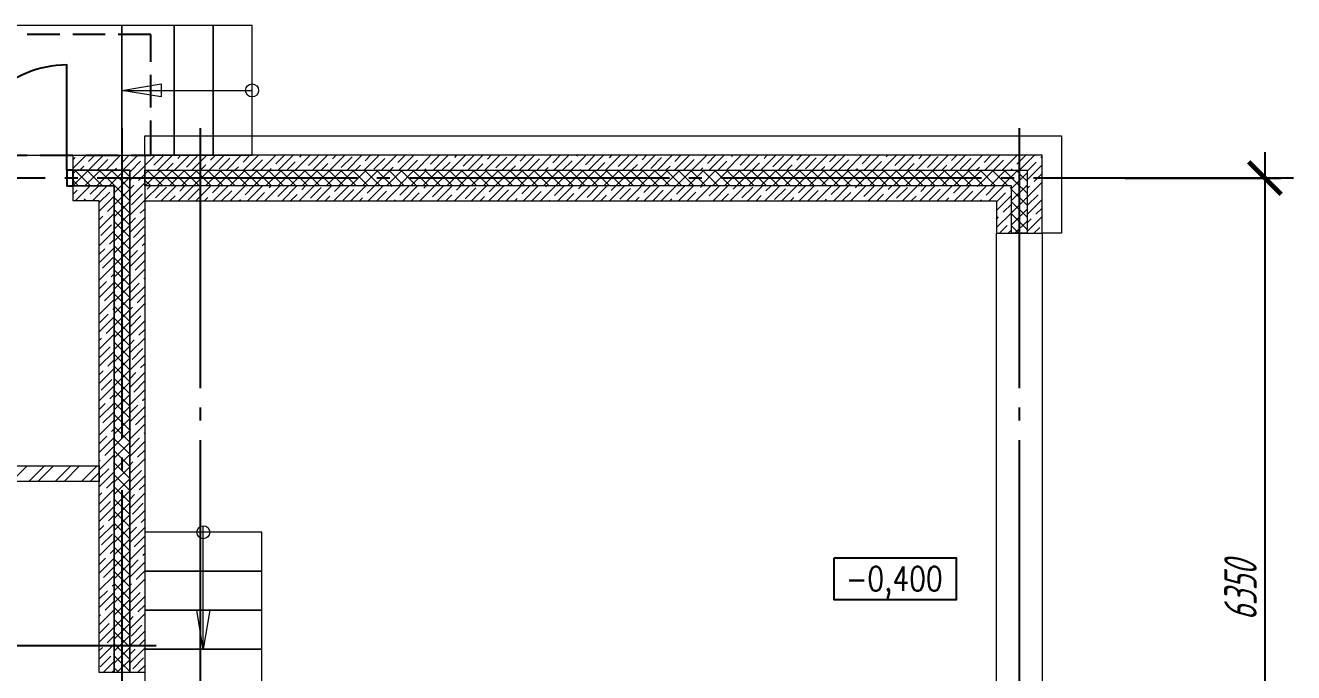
# Model space of a CAD drawing. Header units: millimetres. Extents: x 53645 to 137188, y 78097 to 135533.
# Drawn here: x 125934 to 135688, y 128016 to 132996 of the extents above; entities that cross this region are included whole.
import ezdxf

# ---------------------------------------------------------------- set-up
doc = ezdxf.new("R2010")
doc.units = ezdxf.units.MM
for name, pattern in [('CONTI', [0]), ('GOST2.303 4', [7, 5, -2, 0]), ('GOST2.303 5', [24, 20, -1.5, 1, -1.5])]:
    doc.linetypes.add(name, pattern=pattern)
doc.layers.add('axis_dim', color=40, linetype='CONTI')
for name, color, linetype, lineweight in [('doors_windows', 4, 'Continuous', 5), ('mark', 174, 'Continuous', 15), ('stair1', 7, 'Continuous', 15), ('Wall2', 5, 'Continuous', 5)]:
    doc.layers.add(name, color=color, linetype=linetype, lineweight=lineweight)
doc.styles.add('GOST 2.304', font='CS_Gost2304.shx', dxfattribs={"width": 0.8, "oblique": 15})
doc.dimstyles.new('СПДС', dxfattribs={"dimscale": 100, "dimtxt": 2.5, "dimasz": 2.5, "dimexe": 1.25, "dimexo": 0.625, "dimtad": 1, "dimdec": 0, "dimtxsty": 'GOST 2.304', "dimblk": 'ARCHTICK', "dimblk1": 'ARCHTICK', "dimblk2": 'ARCHTICK', "dimcen": 2.5, "dimdle": 2, "dimadec": 0, "dimazin": 2, "dimtfac": 0.75, "dimtdec": 4, "dimtmove": 1, "dimatfit": 3, "dimfxl": 1, "dimtolj": 1, "dimarcsym": 1})

# ---------------------------------------------------------------- blocks, each defined once
blk = doc.blocks.new('_ArchTick')
at = {"color": 0, "linetype": 'ByBlock', "const_width": 0.15}
blk.add_lwpolyline([(-0.5, -0.5), (0.5, 0.5)], dxfattribs=at)
blk = doc.blocks.new('*D93')
at = {"layer": 'axis_dim', "color": 0, "linetype": 'Continuous', "lineweight": -2, "ltscale": 100, "transparency": 16777216}
for p, q in [((135466.5, 132021.4), (135466.5, 125271.4)), ((134391.5, 131821.4), (135591.5, 131821.4)), ((134268.6, 125471.4), (135591.5, 125471.4))]:
    blk.add_line(p, q, dxfattribs=at)
at = {"layer": 'Defpoints', "color": 0, "linetype": 'Continuous', "ltscale": 100, "transparency": 16777216}
for p in [(134329, 131821.4), (134206.1, 125471.4), (135466.5, 125471.4)]:
    blk.add_point(p, dxfattribs=at)
at = {"layer": 'axis_dim', "color": 0, "linetype": 'Continuous', "lineweight": -2, "ltscale": 100, "transparency": 16777216, "xscale": 250, "yscale": 250, "zscale": 250}
for p, rotation in [((135466.5, 131821.4), 90), ((135466.5, 125471.4), 270)]:
    blk.add_blockref('_ArchTick', p, dxfattribs=dict(at, rotation=rotation))
at = {"layer": 'axis_dim', "color": 0, "linetype": 'Continuous', "lineweight": -3, "ltscale": 100, "transparency": 16777216, "insert": (135279, 128646.4), "char_height": 250, "attachment_point": 5, "rotation": 90, "style": 'GOST 2.304'}
blk.add_mtext('\\A1;6350', dxfattribs=at)
blk = doc.blocks.new('*U65')
at = {"color": 0, "linetype": 'ByBlock', "ltscale": 10}
blk.add_lwpolyline([(-860, 0), (-860, 810, -0.414214), (-50, 0)], format="xyb", dxfattribs=at)
at = {"color": 0}
for points in [[(-910, 0), (-860, 0), (-860, -120.6), (-910, -120.6)], [(-50, 0), (0, 0), (0, -120.6), (-50, -120.6)]]:
    blk.add_lwpolyline(points, close=True, dxfattribs=at)

msp = doc.modelspace()

# ---------------------------------------------------------------- linework, layer by layer
at = {"layer": 'axis_dim', "linetype": 'GOST2.303 5', "lineweight": 25, "ltscale": 100}
for points in [[(126677.3, 132206), (126677.3, 131821.4)], [(127277.7, 132206), (127277.7, 120177.4)], [(133577.7, 132206), (133577.7, 120177.4)], [(135687.6, 131821.4), (123427.3, 131821.4)], [(126677.3, 131821.4), (126677.3, 128221.4)], [(126941.4, 128221.4), (123427.3, 128221.4)], [(126677.3, 128221.4), (126677.3, 122821.4)]]:
    msp.add_lwpolyline(points, dxfattribs=at)
at = {"layer": 'doors_windows', "color": 4, "linetype": 'GOST2.303 4', "lineweight": -3, "ltscale": 50}
msp.add_lwpolyline([(126898.7, 132926.4), (125698.7, 132926.4), (125698.7, 131996.4), (126898.7, 131996.4), (126898.7, 132014.5)], close=True, dxfattribs=at)
at = {"layer": 'doors_windows', "lineweight": 20, "ltscale": 50}
msp.add_lwpolyline([(133402.7, 131396.4), (133752.7, 131396.4), (133752.7, 125896.4), (133402.7, 125896.4)], close=True, dxfattribs=at)
at = {"layer": 'mark', "linetype": 'Continuous', "lineweight": 25, "ltscale": 75}
msp.add_lwpolyline([(132153.4, 128900.1), (133092.8, 128900.1), (133092.8, 128577.6), (132153.4, 128577.6)], close=True, dxfattribs=at)
at = {"layer": 'stair1', "linetype": 'Continuous', "ltscale": 100}
for p, q in [((126677.5, 132495.7), (126978, 132546)), ((126978, 132546), (126978, 132445.4)), ((126978, 132445.4), (126677.5, 132495.7)), ((127303, 128196.8), (127252.7, 128497.3)), ((127252.7, 128497.3), (127353.3, 128497.3)), ((127353.3, 128497.3), (127303, 128196.8))]:
    msp.add_line(p, q, dxfattribs=at)
at = {"layer": 'stair1', "ltscale": 75}
for points in [[(126677.5, 131996.4), (126677.5, 132996.4), (124677.5, 132996.4), (124677.5, 131996.4)], [(126677.5, 131996.4), (127077.9, 131996.4), (127077.9, 132996.4), (126677.5, 132996.4)], [(127077.9, 131996.4), (127377.9, 131996.4), (127377.9, 132996.4), (127077.9, 132996.4)], [(127377.9, 131996.4), (127677.9, 131996.4), (127677.9, 132996.4), (127377.9, 132996.4)], [(127752.7, 128796.8), (127752.7, 129096.8), (126852.3, 129096.8), (126852.3, 128796.8)], [(127752.7, 128496.8), (127752.7, 128796.8), (126852.3, 128796.8), (126852.3, 128496.8)], [(127752.7, 128196.8), (127752.7, 128496.8), (126852.3, 128496.8), (126852.3, 128196.8)], [(127752.7, 128196.8), (126852.3, 128196.8), (126852.3, 127006.4), (127752.7, 127006.4)]]:
    msp.add_lwpolyline(points, close=True, dxfattribs=at)
at = {"layer": 'stair1', "linetype": 'Continuous', "ltscale": 100}
for points in [[(126677.5, 132495.7), (127277.5, 132495.7)], [(127303, 128196.8), (127303, 129146.8)]]:
    msp.add_lwpolyline(points, dxfattribs=at)
at = {"layer": 'stair1', "ltscale": 100}
for points in [[(126677.5, 132495.7), (127677.9, 132495.7)], [(127303, 128196.8), (127303, 129096.8)]]:
    msp.add_lwpolyline(points, dxfattribs=at)
at = {"layer": 'stair1', "ltscale": 75}
msp.add_lwpolyline([(126852.3, 131996.4), (126852.3, 132146.4), (133752.7, 132146.4), (133902.7, 132146.4), (133902.7, 131396.4), (133752.7, 131396.4)], dxfattribs=at)
at = {"layer": 'stair1', "ltscale": 100}
for centre in [(127677.9, 132495.7), (127303, 129096.8)]:
    msp.add_circle(centre, 50, dxfattribs=at)
at = {"layer": 'Wall2', "ltscale": 100}
for points in [[(126302.3, 131896.8), (126401.9, 131996.4)], [(126302.3, 131881.4), (126302.3, 131996.4)], [(126302.3, 131996.4), (126852.3, 131996.4)], [(126302.3, 131963.1), (126317.8, 131978.5)], [(126419.5, 131881.4), (126534.5, 131996.4)], [(126419.8, 131948), (126468.2, 131996.4)], [(126486.1, 131881.7), (126569, 131964.6)], [(126552.1, 131881.4), (126667.1, 131996.4)], [(126671.1, 131934.1), (126733.4, 131996.4)], [(126684.7, 131881.4), (126799.7, 131996.4)], [(126852.3, 131996.4), (126852.3, 128016.4)], [(126854.4, 131918.6), (126932.3, 131996.4)], [(133752.7, 131996.4), (126854.4, 131996.4)], [(126854.4, 131996.4), (126854.4, 131881.4)], [(126856, 131986.5), (126866, 131996.4)], [(126922.3, 131920.2), (126998.5, 131996.4)], [(126949.8, 131881.4), (127064.8, 131996.4)], [(127082.4, 131881.4), (127197.4, 131996.4)], [(127107.3, 131972.5), (127131.1, 131996.4)], [(127173.6, 131906.3), (127256.4, 131989.1)], [(127215, 131881.4), (127330, 131996.4)], [(127347.6, 131881.4), (127462.6, 131996.4)], [(127358.5, 131958.6), (127396.3, 131996.4)], [(127424.8, 131892.3), (127507.7, 131975.2)], [(127480.2, 131881.4), (127595.2, 131996.4)], [(127609.8, 131944.7), (127661.5, 131996.4)], [(127612.8, 131881.4), (127727.8, 131996.4)], [(127679, 131881.4), (127758.9, 131961.3)], [(127745.3, 131881.4), (127860.3, 131996.4)], [(127861, 131930.8), (127926.6, 131996.4)], [(127877.9, 131881.4), (127992.9, 131996.4)], [(128010.5, 131881.4), (128125.5, 131996.4)], [(128046, 131983.2), (128059.2, 131996.4)], [(128112.3, 131916.9), (128191.8, 131996.4)], [(128143.1, 131881.4), (128258.1, 131996.4)], [(128275.7, 131881.4), (128390.7, 131996.4)], [(128297.2, 131969.2), (128324.4, 131996.4)], [(128363.5, 131902.9), (128446.4, 131985.8)], [(128408.2, 131881.4), (128523.2, 131996.4)], [(128540.8, 131881.4), (128655.8, 131996.4)], [(128548.5, 131955.3), (128589.5, 131996.4)], [(128614.8, 131889), (128697.6, 131971.9)], [(128673.4, 131881.4), (128788.4, 131996.4)], [(128799.7, 131941.4), (128854.7, 131996.4)], [(128806, 131881.4), (128921, 131996.4)], [(128938.6, 131881.4), (129053.6, 131996.4)], [(128984.7, 131993.8), (128987.3, 131996.4)], [(129051, 131927.5), (129119.9, 131996.4)], [(129071.2, 131881.4), (129186.2, 131996.4)], [(129203.7, 131881.4), (129318.7, 131996.4)], [(129235.9, 131979.8), (129252.5, 131996.4)], [(129302.2, 131913.5), (129385, 131996.4)], [(129336.3, 131881.4), (129451.3, 131996.4)], [(129468.9, 131881.4), (129583.9, 131996.4)], [(129487.1, 131965.9), (129517.6, 131996.4)], [(129553.4, 131899.6), (129636.3, 131982.5)], [(129601.5, 131881.4), (129716.5, 131996.4)], [(129734.1, 131881.4), (129849.1, 131996.4)], [(129738.4, 131952), (129782.8, 131996.4)], [(129804.7, 131885.7), (129887.5, 131968.6)], [(129866.7, 131881.4), (129981.7, 131996.4)], [(129989.6, 131938.1), (130047.9, 131996.4)], [(129999.2, 131881.4), (130114.2, 131996.4)], [(130131.8, 131881.4), (130246.8, 131996.4)], [(130174.6, 131990.4), (130180.5, 131996.4)], [(130240.9, 131924.2), (130313.1, 131996.4)], [(130264.4, 131881.4), (130379.4, 131996.4)], [(130397, 131881.4), (130512, 131996.4)], [(130425.8, 131976.5), (130445.7, 131996.4)], [(130492.1, 131910.2), (130575, 131993.1)], [(130529.6, 131881.4), (130644.6, 131996.4)], [(130662.1, 131881.4), (130777.1, 131996.4)], [(130677.1, 131962.6), (130710.9, 131996.4)], [(130743.4, 131896.3), (130826.2, 131979.2)], [(130794.7, 131881.4), (130909.7, 131996.4)], [(130927.3, 131881.4), (131042.3, 131996.4)], [(130928.3, 131948.7), (130976, 131996.4)], [(130994.6, 131882.4), (131077.5, 131965.3)], [(131059.9, 131881.4), (131174.9, 131996.4)], [(131179.6, 131934.8), (131241.2, 131996.4)], [(131192.5, 131881.4), (131307.5, 131996.4)], [(131325.1, 131881.4), (131440.1, 131996.4)], [(131364.5, 131987.1), (131373.8, 131996.4)], [(131430.8, 131920.8), (131506.4, 131996.4)], [(131457.6, 131881.4), (131572.6, 131996.4)], [(131590.2, 131881.4), (131705.2, 131996.4)], [(131615.8, 131973.2), (131638.9, 131996.4)], [(131682.1, 131906.9), (131764.9, 131989.8)], [(131722.8, 131881.4), (131837.8, 131996.4)], [(131855.4, 131881.4), (131970.4, 131996.4)], [(131867, 131959.3), (131904.1, 131996.4)], [(131933.3, 131893), (132016.2, 131975.9)], [(131988, 131881.4), (132103, 131996.4)], [(132118.2, 131945.4), (132169.3, 131996.4)], [(132120.6, 131881.4), (132235.6, 131996.4)], [(132186.8, 131881.4), (132267.4, 131961.9)], [(132253.1, 131881.4), (132368.1, 131996.4)], [(132369.5, 131931.4), (132434.4, 131996.4)], [(132385.7, 131881.4), (132500.7, 131996.4)], [(132518.3, 131881.4), (132633.3, 131996.4)], [(132554.4, 131983.8), (132567, 131996.4)], [(132620.7, 131917.5), (132699.6, 131996.4)], [(132650.9, 131881.4), (132765.9, 131996.4)], [(132783.5, 131881.4), (132898.5, 131996.4)], [(132805.7, 131969.9), (132832.2, 131996.4)], [(132872, 131903.6), (132954.8, 131986.5)], [(132916, 131881.4), (133031, 131996.4)], [(133048.6, 131881.4), (133163.6, 131996.4)], [(133056.9, 131956), (133097.3, 131996.4)], [(133123.2, 131889.7), (133206.1, 131972.5)], [(133181.2, 131881.4), (133296.2, 131996.4)], [(133308.2, 131942.1), (133362.5, 131996.4)], [(133313.8, 131881.4), (133428.8, 131996.4)], [(133446.4, 131881.4), (133561.4, 131996.4)], [(133493.1, 131994.4), (133495.1, 131996.4)], [(133559.4, 131928.1), (133627.7, 131996.4)], [(133579, 131881.4), (133694, 131996.4)], [(133744.4, 131980.5), (133752.7, 131988.9)], [(133752.7, 131396.4), (133752.7, 131996.4)], [(126302.3, 131857), (126326.7, 131881.4)], [(126302.3, 131764.2), (126419.5, 131881.4)], [(126302.3, 131761.4), (126302.3, 131881.4)], [(126302.3, 131881.4), (126737.3, 131881.4)], [(126737.3, 131881.4), (126302.3, 131881.4)], [(126435.5, 131761.4), (126315.5, 131881.4)], [(126353.2, 131881.4), (126384.1, 131912.2)], [(126392.3, 131761.4), (126512.3, 131881.4)], [(126528.3, 131761.4), (126408.3, 131881.4)], [(126485.1, 131761.4), (126605.1, 131881.4)], [(126619.2, 131763.3), (126501.1, 131881.4)], [(126577.9, 131761.4), (126697.9, 131881.4)], [(126665.6, 131809.7), (126593.9, 131881.4)], [(126618.4, 131881.4), (126635.3, 131898.3)], [(126712, 131856.1), (126686.7, 131881.4)], [(126737.3, 131801.5), (126852.3, 131916.5)], [(126737.3, 128016.4), (126737.3, 131881.4)], [(126737.3, 131881.4), (126737.3, 128016.4)], [(126737.4, 131867.8), (126820.2, 131950.7)], [(126854.4, 131852.3), (126883.5, 131881.4)], [(126854.4, 131761.4), (126854.4, 131881.4)], [(126854.4, 131881.4), (133637.7, 131881.4)], [(126854.4, 131881.4), (133637.7, 131881.4)], [(126856.4, 131761.4), (126976.4, 131881.4)], [(126992.3, 131761.4), (126872.3, 131881.4)], [(126883.5, 131881.4), (126886.5, 131884.4)], [(126949.2, 131761.4), (127069.2, 131881.4)], [(127085.1, 131761.4), (126965.1, 131881.4)], [(127016.1, 131881.4), (127071.5, 131936.7)], [(127042, 131761.4), (127162, 131881.4)], [(127177.9, 131761.4), (127057.9, 131881.4)], [(127134.8, 131761.4), (127254.8, 131881.4)], [(127270.7, 131761.4), (127150.7, 131881.4)], [(127227.6, 131761.4), (127347.6, 131881.4)], [(127363.5, 131761.4), (127243.5, 131881.4)], [(127281.3, 131881.4), (127322.7, 131922.8)], [(127320.4, 131761.4), (127440.4, 131881.4)], [(127456.3, 131761.4), (127336.3, 131881.4)], [(127413.2, 131761.4), (127533.2, 131881.4)], [(127549.1, 131761.4), (127429.1, 131881.4)], [(127506, 131761.4), (127626, 131881.4)], [(127642, 131761.4), (127522, 131881.4)], [(127546.5, 131881.4), (127574, 131908.9)], [(127598.8, 131761.4), (127718.8, 131881.4)], [(127734.8, 131761.4), (127614.8, 131881.4)], [(127691.6, 131761.4), (127811.6, 131881.4)], [(127827.6, 131761.4), (127707.6, 131881.4)], [(127784.4, 131761.4), (127904.4, 131881.4)], [(127920.4, 131761.4), (127800.4, 131881.4)], [(127811.6, 131881.4), (127825.2, 131895)], [(127877.2, 131761.4), (127997.2, 131881.4)], [(128013.2, 131761.4), (127893.2, 131881.4)], [(127944.2, 131881.4), (128010.2, 131947.4)], [(127970, 131761.4), (128090, 131881.4)], [(128106, 131761.4), (127986, 131881.4)], [(128062.9, 131761.4), (128182.9, 131881.4)], [(128198.8, 131761.4), (128078.8, 131881.4)], [(128155.7, 131761.4), (128275.7, 131881.4)], [(128291.6, 131761.4), (128171.6, 131881.4)], [(128209.4, 131881.4), (128261.4, 131933.4)], [(128248.5, 131761.4), (128368.5, 131881.4)], [(128384.4, 131761.4), (128264.4, 131881.4)], [(128341.3, 131761.4), (128461.3, 131881.4)], [(128477.2, 131761.4), (128357.2, 131881.4)], [(128434.1, 131761.4), (128554.1, 131881.4)], [(128570, 131761.4), (128450, 131881.4)], [(128474.5, 131881.4), (128512.7, 131919.5)], [(128526.9, 131761.4), (128646.9, 131881.4)], [(128662.8, 131761.4), (128542.8, 131881.4)], [(128619.7, 131761.4), (128739.7, 131881.4)], [(128755.6, 131761.4), (128635.6, 131881.4)], [(128712.5, 131761.4), (128832.5, 131881.4)], [(128848.5, 131761.4), (128728.5, 131881.4)], [(128739.7, 131881.4), (128763.9, 131905.6)], [(128805.3, 131761.4), (128925.3, 131881.4)], [(128941.3, 131761.4), (128821.3, 131881.4)], [(128872.3, 131881.4), (128948.9, 131958)], [(128898.1, 131761.4), (129018.1, 131881.4)], [(129034.1, 131761.4), (128914.1, 131881.4)], [(128990.9, 131761.4), (129110.9, 131881.4)], [(129004.9, 131881.4), (129015.2, 131891.7)], [(129126.9, 131761.4), (129006.9, 131881.4)], [(129083.7, 131761.4), (129203.7, 131881.4)], [(129219.7, 131761.4), (129099.7, 131881.4)], [(129137.5, 131881.4), (129200.1, 131944)], [(129176.5, 131761.4), (129296.5, 131881.4)], [(129312.5, 131761.4), (129192.5, 131881.4)], [(129269.4, 131761.4), (129389.4, 131881.4)], [(129405.3, 131761.4), (129285.3, 131881.4)], [(129362.2, 131761.4), (129482.2, 131881.4)], [(129498.1, 131761.4), (129378.1, 131881.4)], [(129402.6, 131881.4), (129451.3, 131930.1)], [(129455, 131761.4), (129575, 131881.4)], [(129590.9, 131761.4), (129470.9, 131881.4)], [(129547.8, 131761.4), (129667.8, 131881.4)], [(129683.7, 131761.4), (129563.7, 131881.4)], [(129640.6, 131761.4), (129760.6, 131881.4)], [(129776.5, 131761.4), (129656.5, 131881.4)], [(129667.8, 131881.4), (129702.6, 131916.2)], [(129733.4, 131761.4), (129853.4, 131881.4)], [(129869.3, 131761.4), (129749.3, 131881.4)], [(129826.2, 131761.4), (129946.2, 131881.4)], [(129962.1, 131761.4), (129842.1, 131881.4)], [(129919, 131761.4), (130039, 131881.4)], [(129932.9, 131881.4), (129953.8, 131902.3)], [(130055, 131761.4), (129935, 131881.4)], [(130011.8, 131761.4), (130131.8, 131881.4)], [(130147.8, 131761.4), (130027.8, 131881.4)], [(130065.5, 131881.4), (130138.8, 131954.6)], [(130104.6, 131761.4), (130224.6, 131881.4)], [(130240.6, 131761.4), (130120.6, 131881.4)], [(130197.4, 131761.4), (130317.4, 131881.4)], [(130198.1, 131881.4), (130205.1, 131888.4)], [(130333.4, 131761.4), (130213.4, 131881.4)], [(130290.2, 131761.4), (130410.2, 131881.4)], [(130426.2, 131761.4), (130306.2, 131881.4)], [(130330.7, 131881.4), (130390, 131940.7)], [(130383, 131761.4), (130503, 131881.4)], [(130519, 131761.4), (130399, 131881.4)], [(130475.9, 131761.4), (130595.9, 131881.4)], [(130611.8, 131761.4), (130491.8, 131881.4)], [(130568.7, 131761.4), (130688.7, 131881.4)], [(130704.6, 131761.4), (130584.6, 131881.4)], [(130595.9, 131881.4), (130641.3, 131926.8)], [(130661.5, 131761.4), (130781.5, 131881.4)], [(130797.4, 131761.4), (130677.4, 131881.4)], [(130754.3, 131761.4), (130874.3, 131881.4)], [(130890.2, 131761.4), (130770.2, 131881.4)], [(130847.1, 131761.4), (130967.1, 131881.4)], [(130861, 131881.4), (130892.5, 131912.9)], [(130983, 131761.4), (130863, 131881.4)], [(130939.9, 131761.4), (131059.9, 131881.4)], [(131075.8, 131761.4), (130955.8, 131881.4)], [(131032.7, 131761.4), (131152.7, 131881.4)], [(131168.6, 131761.4), (131048.6, 131881.4)], [(131125.5, 131761.4), (131245.5, 131881.4)], [(131126.2, 131881.4), (131143.8, 131899)], [(131261.5, 131761.4), (131141.5, 131881.4)], [(131218.3, 131761.4), (131338.3, 131881.4)], [(131354.3, 131761.4), (131234.3, 131881.4)], [(131258.8, 131881.4), (131328.7, 131951.3)], [(131311.1, 131761.4), (131431.1, 131881.4)], [(131447.1, 131761.4), (131327.1, 131881.4)], [(131391.4, 131881.4), (131395, 131885)], [(131403.9, 131761.4), (131523.9, 131881.4)], [(131539.9, 131761.4), (131419.9, 131881.4)], [(131496.7, 131761.4), (131616.7, 131881.4)], [(131632.7, 131761.4), (131512.7, 131881.4)], [(131523.9, 131881.4), (131580, 131937.4)], [(131589.5, 131761.4), (131709.5, 131881.4)], [(131725.5, 131761.4), (131605.5, 131881.4)], [(131682.4, 131761.4), (131802.4, 131881.4)], [(131818.3, 131761.4), (131698.3, 131881.4)], [(131775.2, 131761.4), (131895.2, 131881.4)], [(131789.1, 131881.4), (131831.2, 131923.5)], [(131911.1, 131761.4), (131791.1, 131881.4)], [(131868, 131761.4), (131988, 131881.4)], [(132003.9, 131761.4), (131883.9, 131881.4)], [(131960.8, 131761.4), (132080.8, 131881.4)], [(132096.7, 131761.4), (131976.7, 131881.4)], [(132053.6, 131761.4), (132173.6, 131881.4)], [(132054.3, 131881.4), (132082.4, 131909.6)], [(132189.5, 131761.4), (132069.5, 131881.4)], [(132146.4, 131761.4), (132266.4, 131881.4)], [(132282.3, 131761.4), (132162.3, 131881.4)], [(132239.2, 131761.4), (132359.2, 131881.4)], [(132375.2, 131761.4), (132255.2, 131881.4)], [(132319.4, 131881.4), (132333.7, 131895.6)], [(132332, 131761.4), (132452, 131881.4)], [(132468, 131761.4), (132348, 131881.4)], [(132424.8, 131761.4), (132544.8, 131881.4)], [(132560.8, 131761.4), (132440.8, 131881.4)], [(132452, 131881.4), (132518.6, 131948)], [(132517.6, 131761.4), (132637.6, 131881.4)], [(132653.6, 131761.4), (132533.6, 131881.4)], [(132584.6, 131881.4), (132584.9, 131881.7)], [(132610.4, 131761.4), (132730.4, 131881.4)], [(132746.4, 131761.4), (132626.4, 131881.4)], [(132703.2, 131761.4), (132823.2, 131881.4)], [(132717.2, 131881.4), (132769.9, 131934.1)], [(132839.2, 131761.4), (132719.2, 131881.4)], [(132796, 131761.4), (132916, 131881.4)], [(132932, 131761.4), (132812, 131881.4)], [(132888.9, 131761.4), (133008.9, 131881.4)], [(133024.8, 131761.4), (132904.8, 131881.4)], [(132981.7, 131761.4), (133101.7, 131881.4)], [(132982.3, 131881.4), (133021.1, 131920.2)], [(133117.6, 131761.4), (132997.6, 131881.4)], [(133074.5, 131761.4), (133194.5, 131881.4)], [(133210.4, 131761.4), (133090.4, 131881.4)], [(133167.3, 131761.4), (133287.3, 131881.4)], [(133303.2, 131761.4), (133183.2, 131881.4)], [(133247.5, 131881.4), (133272.4, 131906.3)], [(133260.1, 131761.4), (133380.1, 131881.4)], [(133396, 131761.4), (133276, 131881.4)], [(133352.9, 131761.4), (133472.9, 131881.4)], [(133488.8, 131761.4), (133368.8, 131881.4)], [(133380.1, 131881.4), (133457.3, 131958.6)], [(133445.7, 131761.4), (133565.7, 131881.4)], [(133549.7, 131793.3), (133461.7, 131881.4)], [(133512.7, 131881.4), (133523.6, 131892.3)], [(133596.1, 131839.7), (133554.5, 131881.4)], [(133637.7, 131873.9), (133708.6, 131944.7)], [(133637.7, 131807.6), (133752.7, 131922.6)], [(133637.7, 131881.4), (133637.7, 131396.4)], [(133637.7, 131881.4), (133637.7, 131396.4)], [(126342.6, 131761.4), (126302.3, 131801.7)], [(126617.3, 131708), (126737.3, 131828)], [(126737.3, 131737.9), (126665.6, 131809.7)], [(126737.3, 131830.7), (126712, 131856.1)], [(126737.3, 131668.9), (126852.3, 131783.9)], [(126737.3, 131735.2), (126767.9, 131765.7)], [(126803.7, 131801.5), (126852.3, 131850.2)], [(126899.5, 131761.4), (126854.4, 131806.4)], [(133517.7, 131740.6), (133637.7, 131860.6)], [(133517.7, 131647.8), (133637.7, 131767.8)], [(133637.7, 131705.3), (133549.7, 131793.3)], [(133637.7, 131798.1), (133596.1, 131839.7)], [(133637.7, 131675), (133752.7, 131790)], [(133692, 131795.5), (133752.7, 131856.3)], [(126302.3, 131646.4), (126302.3, 131761.4)], [(126302.3, 131761.4), (126617.3, 131761.4)], [(126617.3, 131761.4), (126302.3, 131761.4)], [(126302.3, 131697.9), (126331.7, 131727.3)], [(126317.1, 131646.4), (126432.1, 131761.4)], [(126433.8, 131696.8), (126498.4, 131761.4)], [(126449.7, 131646.4), (126564.7, 131761.4)], [(126502.3, 131632.7), (126582.9, 131713.3)], [(126502.3, 131566.5), (126617.3, 131681.5)], [(126617.3, 128016.4), (126617.3, 131761.4)], [(126617.3, 131761.4), (126617.3, 128016.4)], [(126617.3, 131615.2), (126737.3, 131735.2)], [(126737.3, 131552.3), (126617.3, 131672.3)], [(126737.3, 131645.1), (126619.2, 131763.3)], [(126751.3, 131616.6), (126834.2, 131699.4)], [(126854.4, 131653.4), (126962.4, 131761.4)], [(133517.7, 131761.4), (126854.4, 131761.4)], [(126854.4, 131761.4), (126854.4, 131646.4)], [(133517.7, 131761.4), (126854.4, 131761.4)], [(126870, 131735.2), (126896.1, 131761.4)], [(126936.3, 131668.9), (127019.1, 131751.8)], [(126980, 131646.4), (127095, 131761.4)], [(127046.3, 131646.4), (127085.4, 131685.5)], [(127112.6, 131646.4), (127227.6, 131761.4)], [(127121.2, 131721.3), (127161.3, 131761.4)], [(127187.5, 131655), (127270.4, 131737.9)], [(127245.2, 131646.4), (127360.2, 131761.4)], [(127311.5, 131646.4), (127336.7, 131671.6)], [(127372.5, 131707.4), (127426.5, 131761.4)], [(127377.8, 131646.4), (127492.8, 131761.4)], [(127444, 131646.4), (127521.6, 131724)], [(127510.3, 131646.4), (127625.3, 131761.4)], [(127557.4, 131759.8), (127559, 131761.4)], [(127623.7, 131693.5), (127691.6, 131761.4)], [(127642.9, 131646.4), (127757.9, 131761.4)], [(127709.2, 131646.4), (127772.9, 131710)], [(127775.5, 131646.4), (127890.5, 131761.4)], [(127808.7, 131745.8), (127824.2, 131761.4)], [(127874.9, 131679.5), (127956.8, 131761.4)], [(127908.1, 131646.4), (128023.1, 131761.4)], [(127974.4, 131646.4), (128024.1, 131696.1)], [(128040.7, 131646.4), (128155.7, 131761.4)], [(128059.9, 131731.9), (128089.4, 131761.4)], [(128126.2, 131665.6), (128209.1, 131748.5)], [(128173.2, 131646.4), (128288.2, 131761.4)], [(128239.5, 131646.4), (128275.3, 131682.2)], [(128305.8, 131646.4), (128420.8, 131761.4)], [(128311.1, 131718), (128354.5, 131761.4)], [(128377.4, 131651.7), (128460.3, 131734.6)], [(128438.4, 131646.4), (128553.4, 131761.4)], [(128504.7, 131646.4), (128526.6, 131668.3)], [(128562.4, 131704.1), (128619.7, 131761.4)], [(128571, 131646.4), (128686, 131761.4)], [(128637.3, 131646.4), (128711.5, 131720.6)], [(128703.6, 131646.4), (128818.6, 131761.4)], [(128747.3, 131756.4), (128752.3, 131761.4)], [(128813.6, 131690.1), (128884.9, 131761.4)], [(128836.2, 131646.4), (128951.2, 131761.4)], [(128902.5, 131646.4), (128962.8, 131706.7)], [(128968.7, 131646.4), (129083.7, 131761.4)], [(128998.6, 131742.5), (129017.5, 131761.4)], [(129064.9, 131676.2), (129147.7, 131759.1)], [(129101.3, 131646.4), (129216.3, 131761.4)], [(129167.6, 131646.4), (129214, 131692.8)], [(129233.9, 131646.4), (129348.9, 131761.4)], [(129249.8, 131728.6), (129282.6, 131761.4)], [(129316.1, 131662.3), (129399, 131745.2)], [(129366.5, 131646.4), (129481.5, 131761.4)], [(129432.8, 131646.4), (129465.3, 131678.9)], [(129499.1, 131646.4), (129614.1, 131761.4)], [(129501.1, 131714.7), (129547.8, 131761.4)], [(129567.4, 131648.4), (129650.2, 131731.2)], [(129631.7, 131646.4), (129746.7, 131761.4)], [(129752.3, 131700.8), (129812.9, 131761.4)], [(129764.2, 131646.4), (129879.2, 131761.4)], [(129830.5, 131646.4), (129901.5, 131717.3)], [(129896.8, 131646.4), (130011.8, 131761.4)], [(129937.3, 131753.1), (129945.5, 131761.4)], [(130003.6, 131686.8), (130078.1, 131761.4)], [(130029.4, 131646.4), (130144.4, 131761.4)], [(130095.7, 131646.4), (130152.7, 131703.4)], [(130162, 131646.4), (130277, 131761.4)], [(130188.5, 131739.2), (130210.7, 131761.4)], [(130254.8, 131672.9), (130337.7, 131755.8)], [(130294.6, 131646.4), (130409.6, 131761.4)], [(130360.9, 131646.4), (130404, 131689.5)], [(130427.1, 131646.4), (130542.1, 131761.4)], [(130439.8, 131725.3), (130475.9, 131761.4)], [(130506, 131659), (130588.9, 131741.9)], [(130559.7, 131646.4), (130674.7, 131761.4)], [(130626, 131646.4), (130655.2, 131675.6)], [(130691, 131711.4), (130741, 131761.4)], [(130692.3, 131646.4), (130807.3, 131761.4)], [(130758.6, 131646.4), (130840.2, 131727.9)], [(130824.9, 131646.4), (130939.9, 131761.4)], [(130942.2, 131697.4), (131006.2, 131761.4)], [(130957.5, 131646.4), (131072.5, 131761.4)], [(131023.8, 131646.4), (131091.4, 131714)], [(131090.1, 131646.4), (131205.1, 131761.4)], [(131127.2, 131749.8), (131138.8, 131761.4)], [(131193.5, 131683.5), (131271.4, 131761.4)], [(131222.6, 131646.4), (131337.6, 131761.4)], [(131288.9, 131646.4), (131342.6, 131700.1)], [(131355.2, 131646.4), (131470.2, 131761.4)], [(131378.4, 131735.9), (131403.9, 131761.4)], [(131444.7, 131669.6), (131527.6, 131752.5)], [(131487.8, 131646.4), (131602.8, 131761.4)], [(131554.1, 131646.4), (131593.9, 131686.2)], [(131620.4, 131646.4), (131735.4, 131761.4)], [(131629.7, 131722), (131669.1, 131761.4)], [(131696, 131655.7), (131778.8, 131738.5)], [(131753, 131646.4), (131868, 131761.4)], [(131819.3, 131646.4), (131845.1, 131672.2)], [(131880.9, 131708), (131934.3, 131761.4)], [(131885.6, 131646.4), (132000.6, 131761.4)], [(131951.8, 131646.4), (132030.1, 131724.6)], [(132018.1, 131646.4), (132133.1, 131761.4)], [(132065.9, 131760.4), (132066.8, 131761.4)], [(132132.2, 131694.1), (132199.4, 131761.4)], [(132150.7, 131646.4), (132265.7, 131761.4)], [(132217, 131646.4), (132281.3, 131710.7)], [(132283.3, 131646.4), (132398.3, 131761.4)], [(132317.1, 131746.5), (132332, 131761.4)], [(132383.4, 131680.2), (132464.6, 131761.4)], [(132415.9, 131646.4), (132530.9, 131761.4)], [(132482.2, 131646.4), (132532.6, 131696.8)], [(132548.5, 131646.4), (132663.5, 131761.4)], [(132568.4, 131732.6), (132597.2, 131761.4)], [(132634.7, 131666.3), (132717.5, 131749.1)], [(132681, 131646.4), (132796, 131761.4)], [(132747.3, 131646.4), (132783.8, 131682.9)], [(132813.6, 131646.4), (132928.6, 131761.4)], [(132819.6, 131718.6), (132862.3, 131761.4)], [(132885.9, 131652.4), (132968.8, 131735.2)], [(132946.2, 131646.4), (133061.2, 131761.4)], [(133012.5, 131646.4), (133035.1, 131668.9)], [(133070.9, 131704.7), (133127.5, 131761.4)], [(133078.8, 131646.4), (133193.8, 131761.4)], [(133145.1, 131646.4), (133220, 131721.3)], [(133211.4, 131646.4), (133326.4, 131761.4)], [(133255.8, 131757.1), (133260.1, 131761.4)], [(133322.1, 131690.8), (133392.7, 131761.4)], [(133344, 131646.4), (133459, 131761.4)], [(133402.7, 131638.9), (133471.3, 131707.4)], [(133402.7, 131572.6), (133517.7, 131687.6)], [(133507, 131743.2), (133517.7, 131753.9)], [(133517.7, 131396.4), (133517.7, 131761.4)], [(133517.7, 131396.4), (133517.7, 131761.4)], [(133637.7, 131612.5), (133517.7, 131732.5)], [(133517.7, 131555), (133637.7, 131675)], [(133637.7, 131741.3), (133656.2, 131759.8)], [(133639.6, 131610.6), (133722.5, 131693.5)], [(126502.3, 131646.4), (126302.3, 131646.4)], [(126383.4, 131646.4), (126398, 131661)], [(126502.3, 128016.4), (126502.3, 131646.4)], [(126566.4, 131564.2), (126617.3, 131615.2)], [(126617.3, 131522.4), (126737.3, 131642.4)], [(126737.3, 131459.5), (126617.3, 131579.5)], [(126737.3, 131536.3), (126852.3, 131651.3)], [(126817.6, 131550.3), (126852.3, 131585)], [(126854.4, 131646.4), (133402.7, 131646.4)], [(127576.6, 131646.4), (127587.9, 131657.7)], [(128769.9, 131646.4), (128777.8, 131654.3)], [(129697.9, 131646.4), (129716.5, 131665)], [(129963.1, 131646.4), (129967.8, 131651)], [(130891.2, 131646.4), (130906.4, 131661.6)], [(131156.4, 131646.4), (131157.7, 131647.7)], [(132084.4, 131646.4), (132096.4, 131658.3)], [(133277.7, 131646.4), (133286.3, 131655)], [(133402.7, 131646.4), (133402.7, 131396.4)], [(133454.7, 131558.2), (133517.7, 131621.3)], [(133637.7, 131519.7), (133517.7, 131639.7)], [(133517.7, 131462.2), (133637.7, 131582.2)], [(133637.7, 131542.4), (133752.7, 131657.4)], [(133705.9, 131544.3), (133752.7, 131591.1)], [(126502.3, 131433.9), (126617.3, 131548.9)], [(126502.3, 131500.2), (126530.6, 131528.4)], [(126617.3, 131429.5), (126737.3, 131549.5)], [(126737.3, 131366.7), (126617.3, 131486.7)], [(126737.3, 131403.7), (126852.3, 131518.7)], [(126737.3, 131470), (126781.8, 131514.5)], [(133402.7, 131440), (133517.7, 131555)], [(133402.7, 131506.3), (133418.9, 131522.4)], [(133637.7, 131426.9), (133517.7, 131546.9)], [(133544.7, 131396.4), (133637.7, 131489.4)], [(133637.7, 131409.8), (133752.7, 131524.8)], [(133637.7, 131476.1), (133670.1, 131508.5)], [(126502.3, 131301.3), (126617.3, 131416.3)], [(126514, 131379.2), (126596.8, 131462.1)], [(126617.3, 131336.7), (126737.3, 131456.7)], [(126737.3, 131273.9), (126617.3, 131393.9)], [(126737.3, 131271.1), (126852.3, 131386.1)], [(126765.2, 131365.3), (126848.1, 131448.2)], [(133402.7, 131396.4), (133517.7, 131396.4)], [(133425.4, 131396.4), (133485.2, 131456.1)], [(133491.7, 131396.4), (133517.7, 131422.4)], [(133575.4, 131396.4), (133517.7, 131454.1)], [(133637.7, 131396.4), (133517.7, 131396.4)], [(133637.5, 131396.4), (133637.7, 131396.6)], [(133637.7, 131396.4), (133752.7, 131396.4)], [(133690.6, 131396.4), (133736.4, 131442.2)], [(126502.3, 131168.7), (126617.3, 131283.7)], [(126580.3, 131312.9), (126617.3, 131350)], [(126617.3, 131243.9), (126737.3, 131363.9)], [(126737.3, 131181.1), (126617.3, 131301.1)], [(126831.5, 131299), (126852.3, 131319.8)], [(126502.3, 131235), (126544.5, 131277.2)], [(126527.9, 131128), (126610.8, 131210.9)], [(126617.3, 131151.1), (126737.3, 131271.1)], [(126737.3, 131088.3), (126617.3, 131208.3)], [(126737.3, 131204.8), (126795.7, 131263.2)], [(126737.3, 131138.5), (126852.3, 131253.5)], [(126779.1, 131114.1), (126852.3, 131187.2)], [(126502.3, 131036.1), (126617.3, 131151.1)], [(126594.2, 131061.7), (126617.3, 131084.8)], [(126617.3, 131058.3), (126737.3, 131178.3)], [(126737.3, 130995.5), (126617.3, 131115.5)], [(126617.3, 130965.5), (126737.3, 131085.5)], [(126737.3, 131006), (126852.3, 131121)], [(126502.3, 130969.8), (126558.4, 131025.9)], [(126502.3, 130903.5), (126617.3, 131018.5)], [(126737.3, 130902.7), (126617.3, 131022.7)], [(126617.3, 130872.7), (126737.3, 130992.7)], [(126737.3, 131072.2), (126743.4, 131078.3)], [(126737.3, 130939.7), (126809.6, 131012)], [(126737.3, 130873.4), (126852.3, 130988.4)], [(126845.4, 131047.8), (126852.3, 131054.7)], [(126541.8, 130876.8), (126617.3, 130952.2)], [(126737.3, 130809.9), (126617.3, 130929.9)], [(126617.3, 130779.9), (126737.3, 130899.9)], [(126793.1, 130862.8), (126852.3, 130922.1)], [(126502.3, 130771), (126617.3, 130886)], [(126502.3, 130837.2), (126506, 130841)], [(126608.1, 130810.5), (126617.3, 130819.7)], [(126737.3, 130717.1), (126617.3, 130837.1)], [(126617.3, 130687.1), (126737.3, 130807.1)], [(126737.3, 130740.8), (126852.3, 130855.8)], [(126737.3, 130807.1), (126757.3, 130827)], [(126502.3, 130704.7), (126572.3, 130774.7)], [(126502.3, 130638.4), (126617.3, 130753.4)], [(126737.3, 130624.2), (126617.3, 130744.2)], [(126617.3, 130594.3), (126737.3, 130714.3)], [(126737.3, 130608.2), (126852.3, 130723.2)], [(126740.7, 130677.9), (126823.6, 130760.7)], [(126502.3, 130505.8), (126617.3, 130620.8)], [(126555.7, 130625.5), (126617.3, 130687.1)], [(126737.3, 130531.4), (126617.3, 130651.4)], [(126617.3, 130501.5), (126737.3, 130621.5)], [(126807, 130611.6), (126852.3, 130656.9)], [(126502.3, 130572.1), (126519.9, 130589.7)], [(126503.4, 130440.6), (126586.2, 130523.4)], [(126737.3, 130438.6), (126617.3, 130558.6)], [(126617.3, 130408.7), (126737.3, 130528.7)], [(126737.3, 130475.6), (126852.3, 130590.6)], [(126737.3, 130541.9), (126771.2, 130575.8)], [(126754.6, 130426.6), (126837.5, 130509.5)], [(126502.3, 130373.2), (126617.3, 130488.2)], [(126569.7, 130374.3), (126617.3, 130421.9)], [(126737.3, 130345.8), (126617.3, 130465.8)], [(126617.3, 130315.9), (126737.3, 130435.9)], [(126737.3, 130343), (126852.3, 130458)], [(126502.3, 130240.6), (126617.3, 130355.6)], [(126502.3, 130306.9), (126533.9, 130338.5)], [(126737.3, 130253), (126617.3, 130373)], [(126617.3, 130223), (126737.3, 130343)], [(126737.3, 130210.5), (126852.3, 130325.5)], [(126737.3, 130276.8), (126785.1, 130324.5)], [(126820.9, 130360.3), (126852.3, 130391.8)], [(126502.3, 130108), (126617.3, 130223)], [(126517.3, 130189.3), (126600.2, 130272.2)], [(126737.3, 130160.2), (126617.3, 130280.2)], [(126617.3, 130130.2), (126737.3, 130250.2)], [(126768.5, 130175.4), (126851.4, 130258.3)], [(126583.6, 130123), (126617.3, 130156.8)], [(126737.3, 130067.4), (126617.3, 130187.4)], [(126617.3, 130037.4), (126737.3, 130157.4)], [(126737.3, 130077.9), (126852.3, 130192.9)], [(126834.8, 130109.1), (126852.3, 130126.6)], [(126502.3, 129975.5), (126617.3, 130090.5)], [(126502.3, 130041.8), (126547.8, 130087.2)], [(126531.2, 129938.1), (126614.1, 130020.9)], [(126737.3, 129974.6), (126617.3, 130094.6)], [(126617.3, 129944.6), (126737.3, 130064.6)], [(126737.3, 130011.6), (126799, 130073.3)], [(126737.3, 129945.3), (126852.3, 130060.3)], [(126502.3, 129842.9), (126617.3, 129957.9)], [(126737.3, 129881.8), (126617.3, 130001.8)], [(126617.3, 129851.8), (126737.3, 129971.8)], [(126737.3, 129812.7), (126852.3, 129927.7)], [(126782.5, 129924.1), (126852.3, 129994)], [(126502.3, 129776.6), (126561.7, 129836)], [(126502.3, 129710.3), (126617.3, 129825.3)], [(126597.5, 129871.8), (126617.3, 129891.6)], [(126737.3, 129789), (126617.3, 129909)], [(126617.3, 129759), (126737.3, 129879)], [(126737.3, 129696.2), (126617.3, 129816.2)], [(126737.3, 129879), (126746.7, 129888.3)], [(126737.3, 129746.4), (126813, 129822.1)], [(126848.8, 129857.9), (126852.3, 129861.4)], [(126545.1, 129686.8), (126617.3, 129759)], [(126617.3, 129666.2), (126737.3, 129786.2)], [(126737.3, 129603.4), (126617.3, 129723.4)], [(126737.3, 129680.1), (126852.3, 129795.1)], [(126796.4, 129672.9), (126852.3, 129728.8)], [(126502.3, 129577.7), (126617.3, 129692.7)], [(126502.3, 129644), (126509.3, 129651)], [(126611.4, 129620.5), (126617.3, 129626.4)], [(126617.3, 129573.4), (126737.3, 129693.4)], [(126737.3, 129510.6), (126617.3, 129630.6)], [(126737.3, 129547.5), (126852.3, 129662.5)], [(126737.3, 129613.8), (126760.6, 129637.1)], [(124702.3, 129606.4), (126502.3, 129606.4)], [(125827.6, 129486.4), (125947.6, 129606.4)], [(125962.3, 129486.4), (126082.3, 129606.4)], [(126029.7, 129486.4), (126149.7, 129606.4)], [(126164.4, 129486.4), (126284.4, 129606.4)], [(126231.7, 129486.4), (126351.7, 129606.4)], [(126366.4, 129486.4), (126486.4, 129606.4)], [(126433.8, 129486.4), (126502.3, 129554.9)], [(126502.3, 129606.4), (126502.3, 129486.4)], [(126502.3, 129511.4), (126575.6, 129584.7)], [(126502.3, 129445.1), (126617.3, 129560.1)], [(126617.3, 129480.6), (126737.3, 129600.6)], [(126737.3, 129417.7), (126617.3, 129537.7)], [(126737.3, 129415), (126852.3, 129530)], [(126744, 129487.9), (126826.9, 129570.8)], [(126502.3, 129486.4), (124702.3, 129486.4)], [(126502.3, 129312.5), (126617.3, 129427.5)], [(126559.1, 129435.6), (126617.3, 129493.8)], [(126617.3, 129387.8), (126737.3, 129507.8)], [(126737.3, 129324.9), (126617.3, 129444.9)], [(126810.3, 129421.7), (126852.3, 129463.7)], [(126502.3, 129378.8), (126523.3, 129399.8)], [(126506.7, 129250.6), (126589.6, 129333.5)], [(126617.3, 129295), (126737.3, 129415)], [(126737.3, 129232.1), (126617.3, 129352.1)], [(126737.3, 129282.4), (126852.3, 129397.4)], [(126737.3, 129348.7), (126774.5, 129385.9)], [(126502.3, 129180), (126617.3, 129295)], [(126617.3, 129202.2), (126737.3, 129322.2)], [(126737.3, 129139.3), (126617.3, 129259.3)], [(126617.3, 129109.3), (126737.3, 129229.3)], [(126737.3, 129149.8), (126852.3, 129264.8)], [(126757.9, 129236.7), (126840.8, 129319.6)], [(126502.3, 129047.4), (126617.3, 129162.4)], [(126502.3, 129113.7), (126537.2, 129148.5)], [(126573, 129184.3), (126617.3, 129228.7)], [(126737.3, 129046.5), (126617.3, 129166.5)], [(126617.3, 129016.5), (126737.3, 129136.5)], [(126737.3, 129083.5), (126788.4, 129134.6)], [(126737.3, 129017.2), (126852.3, 129132.2)], [(126824.2, 129170.4), (126852.3, 129198.5)], [(126520.6, 128999.4), (126603.5, 129082.2)], [(126737.3, 128953.7), (126617.3, 129073.7)], [(126617.3, 128923.7), (126737.3, 129043.7)], [(126771.9, 128985.5), (126852.3, 129065.9)], [(126502.3, 128914.8), (126617.3, 129029.8)], [(126586.9, 128933.1), (126617.3, 128963.5)], [(126737.3, 128860.9), (126617.3, 128980.9)], [(126617.3, 128830.9), (126737.3, 128950.9)], [(126737.3, 128884.6), (126852.3, 128999.6)], [(126502.3, 128848.5), (126551.1, 128897.3)], [(126502.3, 128782.2), (126617.3, 128897.2)], [(126737.3, 128768.1), (126617.3, 128888.1)], [(126617.3, 128738.1), (126737.3, 128858.1)], [(126737.3, 128818.3), (126802.4, 128883.4)], [(126737.3, 128752.1), (126852.3, 128867.1)], [(126838.1, 128919.2), (126852.3, 128933.3)], [(126502.3, 128649.6), (126617.3, 128764.6)], [(126534.5, 128748.1), (126617.3, 128830.9)], [(126737.3, 128675.3), (126617.3, 128795.3)], [(126617.3, 128645.3), (126737.3, 128765.3)], [(126785.8, 128734.2), (126852.3, 128800.8)], [(126502.3, 128583.3), (126565, 128646)], [(126600.8, 128681.8), (126617.3, 128698.3)], [(126737.3, 128582.5), (126617.3, 128702.5)], [(126617.3, 128552.5), (126737.3, 128672.5)], [(126737.3, 128619.5), (126852.3, 128734.5)], [(126737.3, 128685.8), (126750, 128698.4)], [(126852.1, 128667.9), (126852.3, 128668.2)], [(126502.3, 128517.1), (126617.3, 128632.1)], [(126548.5, 128496.9), (126617.3, 128565.8)], [(126737.3, 128489.7), (126617.3, 128609.7)], [(126617.3, 128459.7), (126737.3, 128579.7)], [(126737.3, 128553.2), (126816.3, 128632.1)], [(126737.3, 128486.9), (126852.3, 128601.9)], [(126502.3, 128384.5), (126617.3, 128499.5)], [(126502.3, 128450.8), (126512.7, 128461.1)], [(126737.3, 128396.9), (126617.3, 128516.9)], [(126617.3, 128366.9), (126737.3, 128486.9)], [(126737.3, 128354.3), (126852.3, 128469.3)], [(126799.7, 128483), (126852.3, 128535.6)], [(126502.3, 128318.2), (126578.9, 128394.8)], [(126502.3, 128251.9), (126617.3, 128366.9)], [(126614.7, 128430.6), (126617.3, 128433.2)], [(126737.3, 128304.1), (126617.3, 128424.1)], [(126617.3, 128274.1), (126737.3, 128394.1)], [(126737.3, 128420.6), (126763.9, 128447.2)], [(126747.3, 128298), (126830.2, 128380.9)], [(126562.4, 128245.7), (126617.3, 128300.6)], [(126737.3, 128211.2), (126617.3, 128331.2)], [(126617.3, 128181.3), (126737.3, 128301.3)], [(126737.3, 128221.7), (126852.3, 128336.7)], [(126813.6, 128231.7), (126852.3, 128270.4)], [(126502.3, 128119.3), (126617.3, 128234.3)], [(126502.3, 128185.6), (126526.6, 128209.9)], [(126737.3, 128118.4), (126617.3, 128238.4)], [(126617.3, 128088.5), (126737.3, 128208.5)], [(126737.3, 128089.1), (126852.3, 128204.1)], [(126737.3, 128155.4), (126777.8, 128195.9)], [(126510, 128060.7), (126592.9, 128143.6)], [(126532, 128016.4), (126617.3, 128101.7)], [(126737.3, 128025.6), (126617.3, 128145.6)], [(126638.1, 128016.4), (126737.3, 128115.7)], [(126761.2, 128046.8), (126844.1, 128129.6)], [(126797.2, 128016.4), (126852.3, 128071.6)], [(126617.3, 128016.4), (126502.3, 128016.4)], [(126598.3, 128016.4), (126617.3, 128035.4)], [(126653.8, 128016.4), (126617.3, 128052.8)], [(126737.3, 128016.4), (126617.3, 128016.4)], [(126730.9, 128016.4), (126737.3, 128022.8)], [(126852.3, 128016.4), (126737.3, 128016.4)]]:
    msp.add_lwpolyline(points, dxfattribs=at)

# ---------------------------------------------------------------- block references
at = {"color": 0, "xscale": -1, "rotation": 359.9999936264059}
msp.add_blockref('*U65', (125392.2, 131881.4), dxfattribs=at)

# ---------------------------------------------------------------- texts
at = {"layer": 'mark', "linetype": 'Continuous', "lineweight": 25, "ltscale": 75, "insert": (132242.4, 128832.6), "char_height": 187.5, "width": 940.362, "attachment_point": 1, "style": 'GOST 2.304'}
msp.add_mtext('\\Fsimplex.shx;\\W0.8000000000;\\Q0.2617993878;\\T1.0000000000;\\o\\l-0,400', dxfattribs=at)

# ---------------------------------------------------------------- dimensions: what is measured, and where the dimension line sits
at = {"layer": 'axis_dim', "color": 18, "linetype": 'Continuous', "lineweight": -3, "ltscale": 100, "true_color": 0x000000}
dim = msp.add_linear_dim(base=(135466.5, 125471.4), p1=(134329, 131821.4), p2=(134206.1, 125471.4), angle=270, dimstyle='СПДС', override={"dimscale": 100, "dimsah": 1}, dxfattribs=at)
dim.commit()
dim.dimension.update_dxf_attribs({"geometry": '*D93', "text_midpoint": (135279, 128646.4)})

doc.saveas('drawing.dxf')
